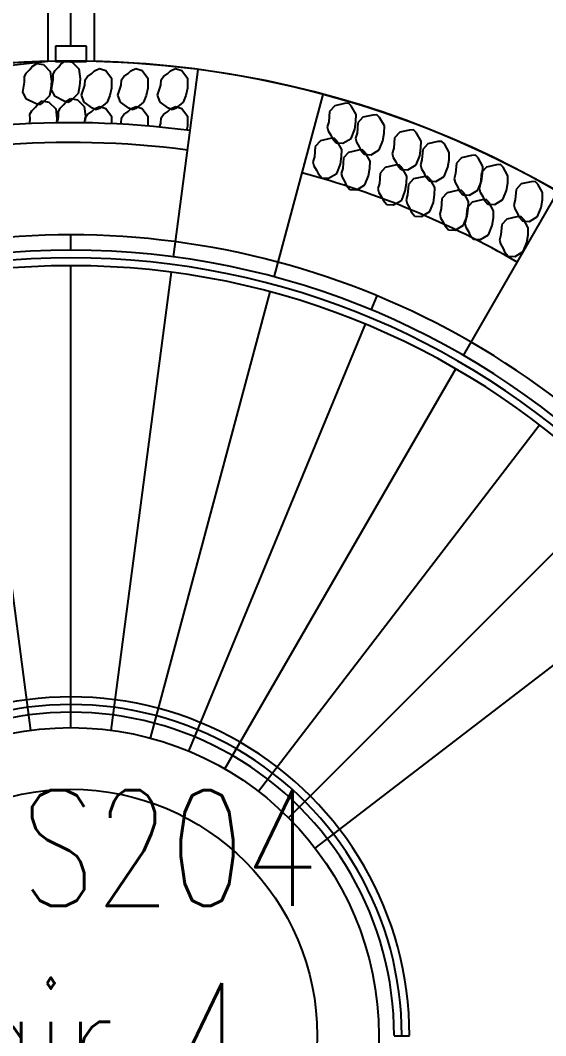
# Model space of a CAD drawing. Extents: x 11182 to 734459, y -1391328 to 152085.
# Drawn here: x 299575 to 301282, y -646761 to -643465 of the extents above; entities that cross this region are included whole.
import ezdxf
from ezdxf.enums import TextEntityAlignment as Align

# ---------------------------------------------------------------- set-up
doc = ezdxf.new("R2010")
doc.units = 0
doc.header["$LTSCALE"] = 500
doc.header["$MEASUREMENT"] = 0
for name, color, linetype in [('0_room_data', 7, 'CONTINUOUS'), ('1_Wall_Exist', 251, 'CONTINUOUS'), ('3_Text', 7, 'CONTINUOUS')]:
    doc.layers.add(name, color=color, linetype=linetype)
doc.styles.add('1_200', font='simplex.shx', dxfattribs={"width": 0.75, "height": 460})

# ---------------------------------------------------------------- blocks, each defined once
blk = doc.blocks.new('room_data')
at = {"layer": '3_Text', "style": '1_200', "width": 0.75}
for tag, p in [('ROOMNUM', (0, 0)), ('ROOMUSE', (0, -575))]:
    blk.add_attdef(tag, text='', height=345, dxfattribs=at).set_placement(p, align=Align.MIDDLE_CENTER)

msp = doc.modelspace()

# ---------------------------------------------------------------- linework, layer by layer
at = {"layer": '1_Wall_Exist'}
for p, q in [((299664.8, -632860.3), (299664.9, -643598.2)), ((299814.9, -637864.3), (299814.9, -643598.2)), ((299739.9, -643548.5), (299739.9, -642173.3)), ((299790.7, -643548.5), (299689.1, -643548.5)), ((299689.1, -643548.5), (299689.1, -643598.5)), ((299790.7, -643598.5), (299790.7, -643548.5)), ((299664.9, -643598.2), (299120.1, -643658.6)), ((299606.7, -643624.5), (299614.2, -643614.9)), ((299614.2, -643614.9), (299629, -643604.6)), ((299629, -643604.6), (299650.6, -643608.7)), ((299650.6, -643608.7), (299672.7, -643630.5)), ((299687.8, -643628.4), (299699.7, -643616.5)), ((299689.1, -643598.5), (299790.7, -643598.5)), ((299699.7, -643616.5), (299707.2, -643606.9)), ((299707.2, -643606.9), (299722, -643596.6)), ((299722, -643596.6), (299743.6, -643600.7)), ((299743.6, -643600.7), (299765.7, -643622.5)), ((299816.3, -643629), (299832.3, -643621)), ((299832.3, -643621), (299853.2, -643628.1)), ((299934.3, -643629), (299950.3, -643621)), ((299950.3, -643621), (299971.2, -643628.1)), ((300063.3, -643629), (300079.3, -643621)), ((300079.3, -643621), (300100.1, -643628.1)), ((299588.6, -643648.2), (299594.8, -643636.4)), ((299589.4, -643665.2), (299588.6, -643648.2)), ((299594.8, -643636.4), (299606.7, -643624.5)), ((299672.7, -643630.5), (299676.9, -643662.3)), ((299681.6, -643640.2), (299687.8, -643628.4)), ((299682.4, -643657.2), (299681.6, -643640.2)), ((299765.7, -643622.5), (299769.9, -643654.3)), ((299769.9, -643654.3), (299767.6, -643679)), ((299786.2, -643658.3), (299794, -643647.6)), ((299794, -643647.6), (299807.4, -643637.5)), ((299807.4, -643637.5), (299816.3, -643629)), ((299853.2, -643628.1), (299871.9, -643652.8)), ((299871.9, -643652.8), (299871.6, -643684.9)), ((299904.2, -643658.3), (299912, -643647.6)), ((299912, -643647.6), (299925.4, -643637.5)), ((299925.4, -643637.5), (299934.3, -643629)), ((299971.2, -643628.1), (299989.9, -643652.8)), ((299989.9, -643652.8), (299989.6, -643684.9)), ((300033.2, -643658.3), (300041, -643647.6)), ((300041, -643647.6), (300054.4, -643637.5)), ((300054.4, -643637.5), (300063.3, -643629)), ((300079.3, -644183.5), (300152.9, -643624.3)), ((300100.1, -643628.1), (300118.9, -643652.8)), ((300118.9, -643652.8), (300118.6, -643684.9)), ((299583.7, -643698.5), (299589.4, -643665.2)), ((299674.6, -643687), (299669.8, -643709.8)), ((299676.9, -643662.3), (299674.6, -643687)), ((299676.7, -643690.5), (299682.4, -643657.2)), ((299767.6, -643679), (299762.8, -643701.8)), ((299774.2, -643707.4), (299784.5, -643675.3)), ((299784.5, -643675.3), (299786.2, -643658.3)), ((299871.6, -643684.9), (299865.8, -643709)), ((299892.2, -643707.4), (299902.5, -643675.3)), ((299902.5, -643675.3), (299904.2, -643658.3)), ((299989.6, -643684.9), (299983.8, -643709)), ((300021.1, -643707.4), (300031.5, -643675.3)), ((300031.5, -643675.3), (300033.2, -643658.3)), ((300118.6, -643684.9), (300112.8, -643709)), ((299595.3, -643720.2), (299583.7, -643698.5)), ((299624.8, -643735.2), (299595.3, -643720.2)), ((299669.8, -643709.8), (299647.6, -643733)), ((299688.3, -643712.2), (299676.7, -643690.5)), ((299717.8, -643727.2), (299688.3, -643712.2)), ((299724.8, -643728.6), (299739.5, -643718.4)), ((299739.5, -643718.4), (299761.1, -643722.5)), ((299762.8, -643701.8), (299740.6, -643725)), ((299782.6, -643730.6), (299774.2, -643707.4)), ((299865.8, -643709), (299857.8, -643730.9)), ((299900.6, -643730.6), (299892.2, -643707.4)), ((299983.8, -643709), (299975.8, -643730.9)), ((300029.6, -643730.6), (300021.1, -643707.4)), ((300112.8, -643709), (300104.7, -643730.9)), ((300399.9, -644298.2), (300558.9, -643705.1)), ((299612.3, -643758.2), (299624.2, -643746.3)), ((299624.2, -643746.3), (299631.8, -643736.6)), ((299637.2, -643739.1), (299624.8, -643735.2)), ((299631.8, -643736.6), (299646.5, -643726.4)), ((299647.6, -643733), (299637.2, -643739.1)), ((299646.5, -643726.4), (299668.1, -643730.5)), ((299668.1, -643730.5), (299690.2, -643752.3)), ((299690.2, -643752.3), (299694.4, -643784)), ((299699.1, -643761.9), (299705.3, -643750.2)), ((299705.3, -643750.2), (299717.2, -643738.3)), ((299717.2, -643738.3), (299724.8, -643728.6)), ((299730.2, -643731.1), (299717.8, -643727.2)), ((299740.6, -643725), (299730.2, -643731.1)), ((299761.1, -643722.5), (299783.2, -643744.3)), ((299809.6, -643749.7), (299782.6, -643730.6)), ((299783.2, -643744.3), (299787.4, -643776)), ((299807.5, -643760.5), (299816.3, -643752.1)), ((299821.4, -643755.3), (299809.6, -643749.7)), ((299816.3, -643752.1), (299832.4, -643744)), ((299832.6, -643750.8), (299821.4, -643755.3)), ((299832.4, -643744), (299853.2, -643751.1)), ((299857.8, -643730.9), (299832.6, -643750.8)), ((299853.2, -643751.1), (299872, -643775.8)), ((299927.6, -643749.7), (299900.6, -643730.6)), ((299925.5, -643760.5), (299934.3, -643752.1)), ((299939.4, -643755.3), (299927.6, -643749.7)), ((299934.3, -643752.1), (299950.4, -643744)), ((299950.6, -643750.8), (299939.4, -643755.3)), ((299950.4, -643744), (299971.2, -643751.1)), ((299975.8, -643730.9), (299950.6, -643750.8)), ((299971.2, -643751.1), (299990, -643775.8)), ((300056.6, -643749.6), (300029.6, -643730.6)), ((300054.5, -643760.5), (300063.3, -643752)), ((300068.4, -643755.3), (300056.6, -643749.6)), ((300063.3, -643752), (300079.4, -643744)), ((300079.5, -643750.7), (300068.4, -643755.3)), ((300079.4, -643744), (300100.2, -643751.1)), ((300104.7, -643730.9), (300079.5, -643750.7)), ((300100.2, -643751.1), (300118.9, -643775.8)), ((300596.9, -643742.1), (300580.3, -643760.3)), ((300629.1, -643734.7), (300596.9, -643742.1)), ((300642.1, -643733.9), (300629.1, -643734.7)), ((300650.7, -643742.3), (300642.1, -643733.9)), ((300666.5, -643770.3), (300650.7, -643742.3)), ((299606.1, -643769.9), (299612.3, -643758.2)), ((299606.9, -643787), (299606.1, -643769.9)), ((299694.4, -643784), (299693.2, -643797.7)), ((299697.6, -643792.4), (299699.9, -643779)), ((299699.9, -643779), (299699.1, -643761.9)), ((299784.6, -643797.6), (299786.2, -643781.3)), ((299786.2, -643781.3), (299794, -643770.6)), ((299787.4, -643776), (299786.2, -643789.7)), ((299794, -643770.6), (299807.5, -643760.5)), ((299872, -643775.8), (299871.7, -643800.2)), ((299902.6, -643798.3), (299904.2, -643781.3)), ((299904.2, -643781.3), (299912, -643770.6)), ((299912, -643770.6), (299925.5, -643760.5)), ((299990, -643775.8), (299989.6, -643807.8)), ((300031.6, -643798.3), (300033.2, -643781.3)), ((300033.2, -643781.3), (300041, -643770.6)), ((300041, -643770.6), (300054.5, -643760.5)), ((300118.9, -643775.8), (300118.6, -643807.9)), ((300580.3, -643760.3), (300577.7, -643793.9)), ((300665.7, -643793.6), (300666.5, -643770.3)), ((300688.5, -643779.6), (300671.9, -643797.8)), ((300720.7, -643772.2), (300688.5, -643779.6)), ((300733.7, -643771.4), (300720.7, -643772.2)), ((300742.3, -643779.8), (300733.7, -643771.4)), ((300758.1, -643807.8), (300742.3, -643779.8)), ((299604.6, -643800.4), (299606.9, -643787)), ((299901.5, -643801.7), (299902.6, -643798.3)), ((300027.4, -643811.3), (300031.6, -643798.3)), ((300118.6, -643807.9), (300115.4, -643821.2)), ((300577.7, -643793.9), (300572.8, -643810.3)), ((300572.8, -643810.3), (300575.9, -643823.2)), ((300650.1, -643847.9), (300661.9, -643818.1)), ((300661.9, -643818.1), (300665.7, -643793.6)), ((300671.9, -643797.8), (300669.3, -643831.4)), ((300757.3, -643831.1), (300758.1, -643807.8)), ((300582.5, -643848.5), (300550.3, -643855.9)), ((300575.9, -643823.2), (300584.6, -643837.6)), ((300595.5, -643847.7), (300582.5, -643848.5)), ((300584.6, -643837.6), (300589.6, -643848.8)), ((300589.6, -643848.8), (300601.4, -643862.3)), ((300604.1, -643856.1), (300595.5, -643847.7)), ((300623.3, -643863.6), (300650.1, -643847.9)), ((300669.3, -643831.4), (300664.4, -643847.8)), ((300664.4, -643847.8), (300667.5, -643860.7)), ((300753.5, -643855.6), (300757.3, -643831.1)), ((300791.3, -643846.7), (300788.7, -643880.3)), ((300807.9, -643828.4), (300791.3, -643846.7)), ((300840.1, -643821), (300807.9, -643828.4)), ((300853.1, -643820.3), (300840.1, -643821)), ((300861.7, -643828.7), (300853.1, -643820.3)), ((300877.5, -643856.6), (300861.7, -643828.7)), ((300533.7, -643874.1), (300531.1, -643907.8)), ((300550.3, -643855.9), (300533.7, -643874.1)), ((300601.4, -643862.3), (300623.3, -643863.6)), ((300619.9, -643884.1), (300604.1, -643856.1)), ((300619.1, -643907.4), (300619.9, -643884.1)), ((300667.5, -643860.7), (300676.2, -643875.1)), ((300676.2, -643875.1), (300681.2, -643886.3)), ((300741.7, -643885.4), (300753.5, -643855.6)), ((300788.7, -643880.3), (300783.8, -643896.7)), ((300872.9, -643904.5), (300876.7, -643879.9)), ((300876.7, -643879.9), (300877.5, -643856.6)), ((300882.9, -643884.2), (300880.3, -643917.8)), ((300899.5, -643866), (300882.9, -643884.2)), ((300931.7, -643858.6), (300899.5, -643866)), ((300944.7, -643857.8), (300931.7, -643858.6)), ((300953.3, -643866.2), (300944.7, -643857.8)), ((300969.1, -643894.2), (300953.3, -643866.2)), ((300531.1, -643907.8), (300526.2, -643924.1)), ((300615.3, -643931.9), (300619.1, -643907.4)), ((300625.2, -643911.6), (300622.7, -643945.3)), ((300641.9, -643893.4), (300625.2, -643911.6)), ((300674.1, -643886), (300641.9, -643893.4)), ((300687.1, -643885.2), (300674.1, -643886)), ((300681.2, -643886.3), (300693, -643899.8)), ((300695.7, -643893.7), (300687.1, -643885.2)), ((300693, -643899.8), (300714.9, -643901.2)), ((300711.5, -643921.6), (300695.7, -643893.7)), ((300714.9, -643901.2), (300741.7, -643885.4)), ((300783.8, -643896.7), (300786.9, -643909.6)), ((300786.9, -643909.6), (300795.6, -643924)), ((300861.1, -643934.3), (300872.9, -643904.5)), ((300880.3, -643917.8), (300875.4, -643934.2)), ((300964.5, -643942), (300968.3, -643917.5)), ((300968.3, -643917.5), (300969.1, -643894.2)), ((301008.7, -643910.7), (300992.1, -643928.9)), ((301040.9, -643903.3), (301008.7, -643910.7)), ((301053.9, -643902.5), (301040.9, -643903.3)), ((301062.5, -643910.9), (301053.9, -643902.5)), ((301078.3, -643938.9), (301062.5, -643910.9)), ((300526.2, -643924.1), (300529.3, -643937)), ((300529.3, -643937), (300537.9, -643951.4)), ((300603.4, -643961.7), (300615.3, -643931.9)), ((300622.7, -643945.3), (300617.8, -643961.6)), ((300706.9, -643969.4), (300710.7, -643944.9)), ((300710.7, -643944.9), (300711.5, -643921.6)), ((300761.2, -643942.3), (300744.6, -643960.5)), ((300793.5, -643934.9), (300761.2, -643942.3)), ((300806.5, -643934.1), (300793.5, -643934.9)), ((300795.6, -643924), (300800.6, -643935.2)), ((300800.6, -643935.2), (300812.4, -643948.7)), ((300815.1, -643942.5), (300806.5, -643934.1)), ((300812.4, -643948.7), (300834.3, -643950)), ((300830.9, -643970.5), (300815.1, -643942.5)), ((300834.3, -643950), (300861.1, -643934.3)), ((300875.4, -643934.2), (300878.5, -643947.1)), ((300878.5, -643947.1), (300887.2, -643961.5)), ((300952.6, -643971.8), (300964.5, -643942)), ((300992.1, -643928.9), (300989.5, -643962.5)), ((301090.2, -643941.1), (301073.6, -643959.3)), ((301077.5, -643962.2), (301078.3, -643938.9)), ((301122.4, -643933.7), (301090.2, -643941.1)), ((301135.4, -643932.9), (301122.4, -643933.7)), ((301144, -643941.4), (301135.4, -643932.9)), ((301159.8, -643969.3), (301144, -643941.4)), ((300537.9, -643951.4), (300543, -643962.6)), ((300543, -643962.6), (300554.8, -643976.2)), ((300554.8, -643976.2), (300576.7, -643977.5)), ((300576.7, -643977.5), (300603.4, -643961.7)), ((300617.8, -643961.6), (300620.9, -643974.5)), ((300620.9, -643974.5), (300629.5, -643989)), ((300695, -643999.2), (300706.9, -643969.4)), ((300744.6, -643960.5), (300742.1, -643994.1)), ((300830, -643993.8), (300830.9, -643970.5)), ((300852.8, -643979.8), (300836.2, -643998)), ((300885.1, -643972.4), (300852.8, -643979.8)), ((300898.1, -643971.6), (300885.1, -643972.4)), ((300887.2, -643961.5), (300892.2, -643972.7)), ((300892.2, -643972.7), (300904, -643986.2)), ((300906.7, -643980.1), (300898.1, -643971.6)), ((300922.5, -644008), (300906.7, -643980.1)), ((300925.9, -643987.5), (300952.6, -643971.8)), ((300989.5, -643962.5), (300984.6, -643978.9)), ((300984.6, -643978.9), (300987.7, -643991.8)), ((301073.6, -643959.3), (301071, -643993)), ((301073.7, -643986.7), (301077.5, -643962.2)), ((301159, -643992.6), (301159.8, -643969.3)), ((300629.5, -643989), (300634.5, -644000.1)), ((300634.5, -644000.1), (300646.3, -644013.7)), ((300646.3, -644013.7), (300668.3, -644015)), ((300668.3, -644015), (300695, -643999.2)), ((300742.1, -643994.1), (300737.2, -644010.5)), ((300737.2, -644010.5), (300740.3, -644023.4)), ((300826.2, -644018.3), (300830, -643993.8)), ((300836.2, -643998), (300833.7, -644031.7)), ((300904, -643986.2), (300925.9, -643987.5)), ((300921.6, -644031.3), (300922.5, -644008)), ((300994.3, -644017.1), (300962, -644024.5)), ((300987.7, -643991.8), (300996.4, -644006.2)), ((301007.3, -644016.3), (300994.3, -644017.1)), ((300996.4, -644006.2), (301001.4, -644017.4)), ((301015.9, -644024.8), (301007.3, -644016.3)), ((301035.1, -644032.3), (301061.9, -644016.5)), ((301061.9, -644016.5), (301073.7, -643986.7)), ((301071, -643993), (301066.1, -644009.3)), ((301066.1, -644009.3), (301069.2, -644022.2)), ((301155.2, -644017.1), (301159, -643992.6)), ((301186.3, -644014.2), (301183.7, -644047.8)), ((301202.9, -643996), (301186.3, -644014.2)), ((301235.1, -643988.6), (301202.9, -643996)), ((301248.1, -643987.8), (301235.1, -643988.6)), ((301256.7, -643996.2), (301248.1, -643987.8)), ((301272.5, -644024.2), (301256.7, -643996.2)), ((300740.3, -644023.4), (300748.9, -644037.8)), ((300748.9, -644037.8), (300753.9, -644049)), ((300753.9, -644049), (300765.7, -644062.5)), ((300787.7, -644063.9), (300814.4, -644048.1)), ((300814.4, -644048.1), (300826.2, -644018.3)), ((300833.7, -644031.7), (300828.8, -644048)), ((300828.8, -644048), (300831.9, -644060.9)), ((300917.8, -644055.8), (300921.6, -644031.3)), ((300945.4, -644042.7), (300942.9, -644076.4)), ((300962, -644024.5), (300945.4, -644042.7)), ((301001.4, -644017.4), (301013.2, -644030.9)), ((301013.2, -644030.9), (301035.1, -644032.3)), ((301015, -644552.9), (301321.9, -644021.2)), ((301031.7, -644052.7), (301015.9, -644024.8)), ((301075.8, -644047.5), (301043.5, -644054.9)), ((301069.2, -644022.2), (301077.9, -644036.7)), ((301088.8, -644046.8), (301075.8, -644047.5)), ((301077.9, -644036.7), (301082.9, -644047.9)), ((301082.9, -644047.9), (301094.7, -644061.4)), ((301097.4, -644055.2), (301088.8, -644046.8)), ((301116.6, -644062.7), (301143.4, -644046.9)), ((301143.4, -644046.9), (301155.2, -644017.1)), ((301183.7, -644047.8), (301178.8, -644064.2)), ((301267.9, -644072), (301271.7, -644047.5)), ((301271.7, -644047.5), (301272.5, -644024.2)), ((300765.7, -644062.5), (300787.7, -644063.9)), ((300831.9, -644060.9), (300840.5, -644075.4)), ((300840.5, -644075.4), (300845.5, -644086.5)), ((300906, -644085.6), (300917.8, -644055.8)), ((300942.9, -644076.4), (300938, -644092.7)), ((301026.9, -644073.2), (301024.4, -644106.8)), ((301043.5, -644054.9), (301026.9, -644073.2)), ((301027, -644100.5), (301030.8, -644076)), ((301030.8, -644076), (301031.7, -644052.7)), ((301094.7, -644061.4), (301116.6, -644062.7)), ((301113.2, -644083.1), (301097.4, -644055.2)), ((301178.8, -644064.2), (301181.9, -644077.1)), ((301181.9, -644077.1), (301190.6, -644091.5)), ((301256, -644101.8), (301267.9, -644072)), ((300845.5, -644086.5), (300857.3, -644100.1)), ((300857.3, -644100.1), (300879.3, -644101.4)), ((300879.3, -644101.4), (300906, -644085.6)), ((300938, -644092.7), (300941.1, -644105.6)), ((300941.1, -644105.6), (300949.7, -644120.1)), ((301015.2, -644130.3), (301027, -644100.5)), ((301024.4, -644106.8), (301019.5, -644123.2)), ((301108.5, -644130.9), (301112.4, -644106.4)), ((301112.4, -644106.4), (301113.2, -644083.1)), ((301156.2, -644109.8), (301139.6, -644128)), ((301188.5, -644102.4), (301156.2, -644109.8)), ((301201.5, -644101.6), (301188.5, -644102.4)), ((301190.6, -644091.5), (301195.6, -644102.7)), ((301195.6, -644102.7), (301207.4, -644116.2)), ((301210.1, -644110.1), (301201.5, -644101.6)), ((301225.9, -644138), (301210.1, -644110.1)), ((301229.3, -644117.5), (301256, -644101.8)), ((300949.7, -644120.1), (300954.7, -644131.2)), ((300954.7, -644131.2), (300966.5, -644144.8)), ((300966.5, -644144.8), (300988.5, -644146.1)), ((300988.5, -644146.1), (301015.2, -644130.3)), ((301019.5, -644123.2), (301022.6, -644136.1)), ((301022.6, -644136.1), (301031.2, -644150.5)), ((301096.7, -644160.7), (301108.5, -644130.9)), ((301139.6, -644128), (301137.1, -644161.7)), ((301207.4, -644116.2), (301229.3, -644117.5)), ((301225, -644161.3), (301225.9, -644138)), ((299739.9, -644211.3), (299739.9, -644161.3)), ((301031.2, -644150.5), (301036.2, -644161.7)), ((301036.2, -644161.7), (301048, -644175.2)), ((301048, -644175.2), (301070, -644176.5)), ((301070, -644176.5), (301096.7, -644160.7)), ((301137.1, -644161.7), (301132.1, -644178)), ((301132.1, -644178), (301135.3, -644190.9)), ((301221.2, -644185.8), (301225, -644161.3)), ((300072.8, -644233.1), (300079.3, -644183.6)), ((301135.3, -644190.9), (301143.9, -644205.3)), ((301143.9, -644205.3), (301148.9, -644216.5)), ((301209.4, -644215.6), (301221.2, -644185.8)), ((301148.9, -644216.5), (301160.7, -644230.1)), ((301160.7, -644230.1), (301182.7, -644231.4)), ((301182.7, -644231.4), (301209.4, -644215.6)), ((299739.9, -645761.4), (299739.9, -644261.3)), ((299609.4, -645769.9), (299413.6, -644282.7)), ((299870.5, -645769.9), (300066.3, -644282.7)), ((299998.8, -645795.4), (300387, -644346.5)), ((300715.8, -644405.4), (300734.9, -644359.2)), ((300122.7, -645837.4), (300696.7, -644451.6)), ((300240, -645895.2), (300989.9, -644596.2)), ((300348.7, -645967.9), (301261.8, -644777.9)), ((300447.1, -646054.2), (301507.7, -644993.5)), ((300533.3, -646152.5), (301723.3, -645239.4)), ((300789.9, -646761.2), (300839.9, -646761.2))]:
    msp.add_line(p, q, dxfattribs=at)
for radius in [1000, 800]:
    msp.add_circle((299739.9, -646761.2), radius, dxfattribs=at)
for centre, radius, start, end in [((299739.9, -646761.2), 3164, 0, 180), ((299739.9, -646761.3), 3164, 359.9992, 180), ((299739.9, -646761.3), 2964, 82.4998, 180), ((299739.9, -646761.3), 2900, 82.4998, 180), ((299739.9, -646761.3), 2900, 60, 74.9998), ((299739.9, -646761.3), 2600, 359.9992, 180), ((299739.9, -646761.3), 2550, 0.0017, 180), ((299740, -646761.3), 2525, 0.0021, 179.9996), ((299739.9, -646761.3), 2500, 0.0017, 180), ((299739.9, -646761.2), 1100, 0.0009, 180.0011), ((299739.9, -646761.2), 1075, 0.0009, 180.0011), ((299739.9, -646761.2), 1050, 0.0009, 180.0011)]:
    msp.add_arc(centre, radius, start, end, dxfattribs=at)

# ---------------------------------------------------------------- block references
at = {"layer": '0_room_data', "xscale": 1.089432688349144, "yscale": 1.089432688349144, "zscale": 1.089432688349144}
msp.add_blockref('room_data', (299662.4, -646152), dxfattribs=at).add_auto_attribs({'ROOMNUM': '07-S204', 'ROOMUSE': 'Stair 4'})

doc.saveas('drawing.dxf')
